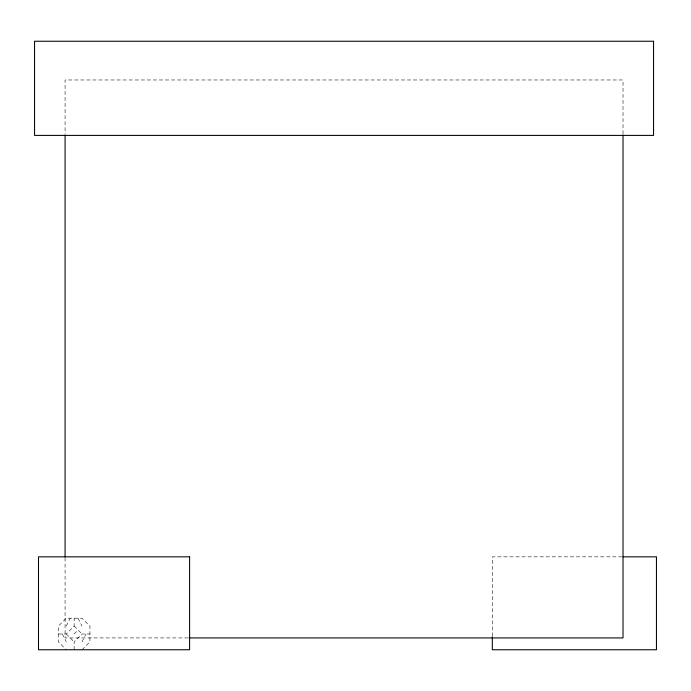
<?xml version="1.0" encoding="UTF-8"?>
<svg xmlns="http://www.w3.org/2000/svg" width="691" height="691" viewBox="0 0 691 691"><rect width="100%" height="100%" fill="white"/><g stroke="black" fill="none" stroke-linecap="round" stroke-linejoin="round"><path stroke-width="0.52" stroke-dasharray="3.46 2.59" d="M66.258 626.089L70.197 618.195M82.039 641.87L85.978 633.975M58.364 633.975L66.258 633.975L74.144 626.089L74.144 618.195M74.144 633.975L78.092 630.028M74.144 649.756L74.144 641.87L82.039 633.975L89.925 633.975M82.039 649.756L89.925 641.87L89.925 626.089L82.039 618.195L66.258 618.195L58.364 626.089L58.364 641.87L66.258 649.756M622.125 556.842L492.32 556.842L492.32 636.938M188.099 637.923L65.075 637.923L65.075 558.06M74.144 626.089L82.039 633.975M66.258 633.975L74.144 641.87M78.092 618.195L82.039 626.089M62.311 633.975L66.258 641.87M623.023 133.933L623.023 79.975L65.075 79.975L65.075 133.933"/><path stroke-width="1.04" d="M623.196 556.842L656.45 556.842L656.45 649.756L492.32 649.756L492.32 636.938M189.179 637.923L623.023 637.923L623.023 135.013M65.075 135.013L65.075 556.981M653.548 41.244L34.55 41.244L34.55 135.401L653.548 135.401L653.548 41.244M189.602 556.842L38.497 556.842L38.497 649.756L189.602 649.756L189.602 556.842"/></g></svg>
